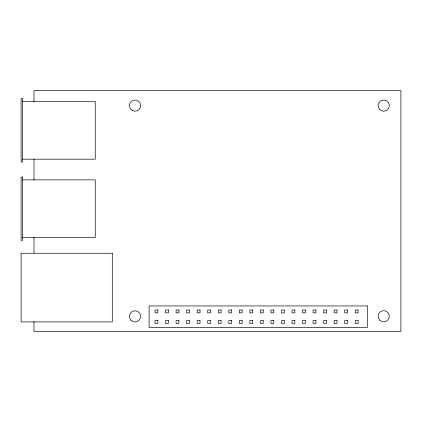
<?xml version="1.0" encoding="UTF-8"?>
<svg xmlns="http://www.w3.org/2000/svg" width="422" height="422" viewBox="0 0 422 422"><rect width="100%" height="100%" fill="white"/><g stroke="black" fill="none" stroke-linecap="round" stroke-linejoin="round"><path stroke-width="0.63" d="M22.603 101.507L95.256 101.507L95.256 159.184L22.603 159.184M22.603 179.872L95.256 179.872L95.256 237.554L22.603 237.554M34.003 101.755L34.003 90.566L400.9 90.566L400.9 331.434L34.003 331.434L34.003 321.564M34.003 159.01L34.003 180.067M34.003 237.322L34.003 253.121M22.603 98.711L21.1 98.711L21.1 161.979L22.603 161.979L22.603 98.711M22.603 177.076L21.1 177.076L21.1 240.35L22.603 240.35L22.603 177.076M112.289 253.263L21.1 253.263L21.1 321.912L112.289 321.912L112.289 253.263M367.304 305.955L149.098 305.955L149.098 327.461L367.304 327.461L367.304 305.955M157.86 310.017L155.016 310.017L155.016 312.855L157.86 312.855L157.86 310.017M168.394 310.017L165.556 310.017L165.556 312.855L168.394 312.855L168.394 310.017M178.933 310.017L176.095 310.017L176.095 312.855L178.933 312.855L178.933 310.017M189.473 310.017L186.635 310.017L186.635 312.855L189.473 312.855L189.473 310.017M200.012 310.017L197.169 310.017L197.169 312.855L200.012 312.855L200.012 310.017M210.546 310.017L207.708 310.017L207.708 312.855L210.546 312.855L210.546 310.017M221.086 310.017L218.248 310.017L218.248 312.855L221.086 312.855L221.086 310.017M231.625 310.017L228.787 310.017L228.787 312.855L231.625 312.855L231.625 310.017M242.159 310.017L239.321 310.017L239.321 312.855L242.159 312.855L242.159 310.017M252.699 310.017L249.861 310.017L249.861 312.855L252.699 312.855L252.699 310.017M263.238 310.017L260.4 310.017L260.4 312.855L263.238 312.855L263.238 310.017M273.778 310.017L270.94 310.017L270.94 312.855L273.778 312.855L273.778 310.017M284.312 310.017L281.474 310.017L281.474 312.855L284.312 312.855L284.312 310.017M294.851 310.017L292.013 310.017L292.013 312.855L294.851 312.855L294.851 310.017M305.391 310.017L302.553 310.017L302.553 312.855L305.391 312.855L305.391 310.017M315.93 310.017L313.087 310.017L313.087 312.855L315.93 312.855L315.93 310.017M326.464 310.017L323.627 310.017L323.627 312.855L326.464 312.855L326.464 310.017M337.004 310.017L334.166 310.017L334.166 312.855L337.004 312.855L337.004 310.017M347.543 310.017L344.705 310.017L344.705 312.855L347.543 312.855L347.543 310.017M358.083 310.017L355.24 310.017L355.24 312.855L358.083 312.855L358.083 310.017M157.86 320.556L155.016 320.556L155.016 323.394L157.86 323.394L157.86 320.556M168.394 320.556L165.556 320.556L165.556 323.394L168.394 323.394L168.394 320.556M178.933 320.556L176.095 320.556L176.095 323.394L178.933 323.394L178.933 320.556M189.473 320.556L186.635 320.556L186.635 323.394L189.473 323.394L189.473 320.556M200.012 320.556L197.169 320.556L197.169 323.394L200.012 323.394L200.012 320.556M210.546 320.556L207.708 320.556L207.708 323.394L210.546 323.394L210.546 320.556M221.086 320.556L218.248 320.556L218.248 323.394L221.086 323.394L221.086 320.556M231.625 320.556L228.787 320.556L228.787 323.394L231.625 323.394L231.625 320.556M242.159 320.556L239.321 320.556L239.321 323.394L242.159 323.394L242.159 320.556M252.699 320.556L249.861 320.556L249.861 323.394L252.699 323.394L252.699 320.556M263.238 320.556L260.4 320.556L260.4 323.394L263.238 323.394L263.238 320.556M273.778 320.556L270.94 320.556L270.94 323.394L273.778 323.394L273.778 320.556M284.312 320.556L281.474 320.556L281.474 323.394L284.312 323.394L284.312 320.556M294.851 320.556L292.013 320.556L292.013 323.394L294.851 323.394L294.851 320.556M305.391 320.556L302.553 320.556L302.553 323.394L305.391 323.394L305.391 320.556M315.93 320.556L313.087 320.556L313.087 323.394L315.93 323.394L315.93 320.556M326.464 320.556L323.627 320.556L323.627 323.394L326.464 323.394L326.464 320.556M337.004 320.556L334.166 320.556L334.166 323.394L337.004 323.394L337.004 320.556M347.543 320.556L344.705 320.556L344.705 323.394L347.543 323.394L347.543 320.556M358.083 320.556L355.24 320.556L355.24 323.394L358.083 323.394L358.083 320.556M132.244 110.464A5.591 5.591 0 0 0 140.632 105.621A5.591 5.591 0 0 0 132.244 100.779A5.591 5.591 0 0 0 132.244 110.464M379.742 109.572A5.591 5.591 0 0 0 389.095 107.067A5.591 5.591 0 0 0 382.248 100.22A5.591 5.591 0 0 0 379.742 109.572M379.742 320.203A5.591 5.591 0 0 0 389.095 317.697A5.591 5.591 0 0 0 382.248 310.85A5.591 5.591 0 0 0 379.742 320.203M131.084 320.335A5.591 5.591 0 0 0 140.442 317.829A5.591 5.591 0 0 0 133.595 310.977A5.591 5.591 0 0 0 131.084 320.335"/></g></svg>
